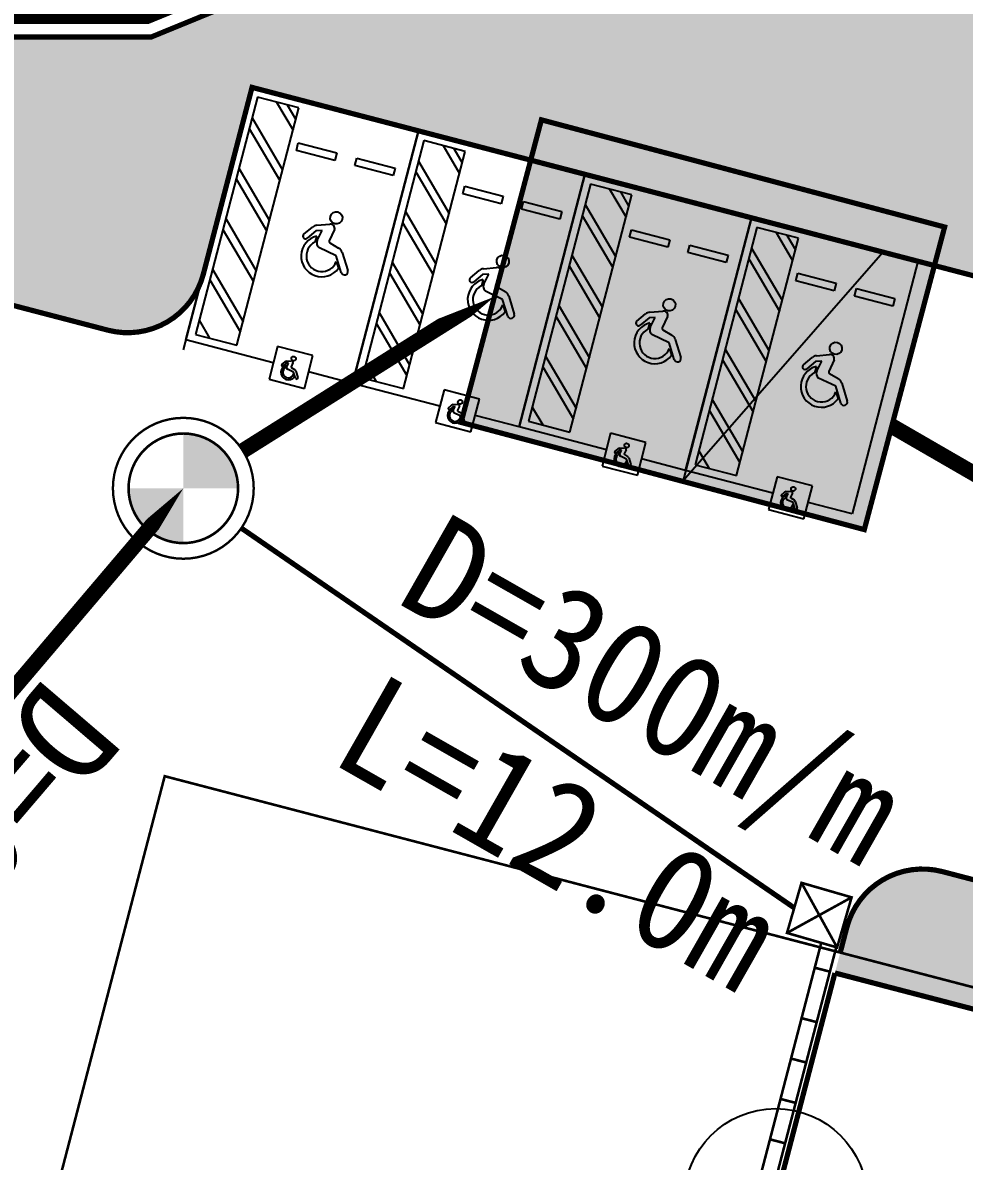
# Model space of a CAD drawing. Header units: inches. Extents: x 12 to 407, y 13 to 268.
# Drawn here: x 136.69 to 154.75, y 200.69 to 222.51 of the extents above; entities that cross this region are included whole.
import ezdxf
from ezdxf.enums import TextEntityAlignment as Align

# ---------------------------------------------------------------- set-up
doc = ezdxf.new("R2010")
doc.units = ezdxf.units.IN
doc.header["$MEASUREMENT"] = 0
for name, pattern in [('CENTER', [2, 1.25, -0.25, 0.25, -0.25]), ('DASHED', [0.75, 0.5, -0.25]), ('PHANTOM2', [12.5, 10, -0.5, 0.5, -0.5, 0.5, -0.5]), ('우수', [0.9500000000000001, 0.5, -0.05, -0.4])]:
    doc.linetypes.add(name, pattern=pattern)
for name, color, linetype in [('0우수', 140, '우수'), ('CAR', 7, 'Continuous'), ('CL_TEXT', 7, 'Continuous'), ('WID', 4, 'Continuous'), ('관경', 7, 'Continuous'), ('관길이', 1, 'Continuous'), ('도로레벨', 5, 'Continuous'), ('사업부지', 7, 'Continuous'), ('성토옹벽', 6, 'Continuous'), ('솔리드', 7, 'PHANTOM2'), ('우수맨', 5, 'Continuous'), ('지하2층외벽선', 2, 'Continuous')]:
    doc.layers.add(name, color=color, linetype=linetype)
doc.styles.add('style1', font='')
doc.styles.get('style1').set_extended_font_data('DotumChe')

msp = doc.modelspace()

# ---------------------------------------------------------------- hatches: boundary and pattern name
at = {"layer": '사업부지', "linetype": 'Continuous'}
h = msp.add_hatch(dxfattribs=at)
h.set_pattern_fill('AR-HBONE', color=8, scale=0.1, style=0)
h.set_pattern_definition([(45, (-264158.8776523433, -408058.6986066158), (0, 0.565685424949238), [1.200000000000001, -0.4000000000000004]), (135, (-264158.5948096327, -408058.4157639034), (0, 0.565685424949238), [1.2, -0.4])])
edge = h.paths.add_edge_path()
edge.add_arc((45.47571859145523, 388.575754541044), 167.8763729078396, 305.04704411984983, 307.70786931805213, ccw=False)
edge.add_arc((89.56666475916268, 329.0584846661211), 93.85116634003488, 299.4516781452446, 303.87560990241093, ccw=False)
edge.add_arc((89.56666477406384, 329.0584846065165), 93.85116628061864, 295.50433525870886, 299.4516781549341, ccw=False)
edge.add_arc((89.56666477406384, 329.0584845860274), 93.85116626187155, 289.5043640323259, 295.50433526433164, ccw=False)
edge.add_arc((125.4089279212988, 227.8675508397416), 13.50000000372458, 109.5043640286559, 179.571167186123)
edge.add_line((111.9093060233629, 227.9685912477569), (111.9092796930111, 218.3802172737912))
edge.add_line((111.9092796930111, 218.3802172737912), (111.9092796930111, 211.0684776679398))
edge.add_arc((122.4092796930111, 211.0684776707337), 10.5, 180, 229.9246559549909)
edge.add_arc((114.6837468632496, 201.8860954875843), 1.500000001419938, 3.923942131223157e-07, 49.92465644921941, ccw=False)
edge.add_line((116.1837468632496, 201.8860954968975), (116.1837468632496, 200.8096891996236))
edge.add_arc((122.4092796930111, 211.0684776781843), 12.00000000259576, 180.000000048914, 238.7485829148267, ccw=False)
edge.add_line((110.4092796930111, 211.0684776679398), (110.4092796930111, 227.9702817705245))
edge.add_line((110.4092796930111, 227.9702817705245), (110.4110088833606, 227.6177016683639))
edge.add_arc((125.4089279212988, 227.8675508434669), 15.00000000262144, 109.5043640337733, 180.9543976849643, ccw=False)
edge.add_arc((89.56666477406384, 329.0584846605332), 92.35116633281284, 289.5043640166975, 295.5043352487222)
edge.add_arc((89.56666477406384, 329.0584845897527), 92.35116626892258, 295.5043352676297, 299.451678163788)
edge.add_arc((89.56666477406384, 329.0584845199035), 92.35116620876262, 299.4516781848099, 303.8661131559016)
edge.add_arc((45.47571859145523, 388.5757547692181), 166.3763730910781, 305.0523343342352, 305.9903592438725)
edge.add_arc((45.47645177328945, 388.5747266859532), 166.375110389872, 305.990363001407, 306.3711597208951)
edge.add_arc((147.6972473599947, 249.7795984000684), 6.00000001322138, 85.62546798903571, 126.37116155438869, ccw=False)
at = {"layer": '솔리드', "linetype": 'Continuous'}
h = msp.add_hatch(dxfattribs=at)
h.set_pattern_fill('CROSS', color=8, scale=3, style=0)
h.set_pattern_definition([(0, (-296693.6057639145, -354742.0370339248), (0.75, 0.75), [0.375, -1.125]), (90, (-296693.4182639145, -354742.2245339248), (-0.7499999999999999, 0.75), [0.375, -1.125])])
edge = h.paths.add_edge_path()
edge.add_line((135.7213864532298, 222.2391814133287), (133.7300689831375, 221.4241814157128))
edge.add_line((133.7300689831375, 221.4241814157128), (131.2197207800693, 218.4764369361935))
edge.add_line((131.2197207800693, 218.4764369361935), (138.3254815817111, 216.6221968933958))
edge.add_arc((138.7042221552458, 218.0735946947959), 1.49999999998355, 255.3748733595067, 345.3748733595068)
edge.add_line((140.155619956646, 217.6948541212612), (141.0898467047139, 221.2749686981685))
edge.add_line((141.0898467047139, 221.2749686981685), (168.9645647151394, 214.0010933510628))
edge.add_line((168.9645647151394, 214.0010933510628), (168.0306385974166, 210.4221308402618))
edge.add_arc((169.4820363988167, 210.0433902668435), 1.499999999954156, 165.3748733638094, 255.3748733460374)
edge.add_line((169.1032958249327, 208.5919924655016), (169.4821543851633, 208.4918992481678))
edge.add_line((169.4821543851633, 208.4918992481678), (167.9671920910243, 202.6863080425089))
edge.add_line((167.9671920910243, 202.6863080425089), (154.3240527576183, 206.2464694337821))
edge.add_arc((153.9453121840836, 204.7950716323819), 1.49999999998355, 75.37487335950675, 165.3748733595068)
edge.add_line((152.4939143826834, 205.1738122059166), (152.2666700364555, 204.3029735171137))
edge.add_line((152.2666700364555, 204.3029735171137), (229.6745527786318, 184.1034762617917))
edge.add_line((229.6745527786318, 184.1034762617917), (232.3923772705368, 183.3952946763736))
edge.add_line((232.3923772705368, 183.3952946763736), (226.9971545772626, 190.7751397629752))
edge.add_line((226.9971545772626, 190.7751397629752), (227.8044279680237, 191.3653174248309))
edge.add_line((227.8044279680237, 191.3653174248309), (232.9894685700185, 184.2729695117002))
edge.add_line((232.9894685700185, 184.2729695117002), (251.176757025218, 179.5269459526305))
edge.add_line((251.176757025218, 179.5269459526305), (244.0569294228101, 152.2425616763201))
edge.add_line((244.0569294228101, 152.2425616763201), (244.2925573385203, 152.1810748520791))
edge.add_line((244.2925573385203, 152.1810748520791), (235.3795301461707, 118.0248463384476))
edge.add_line((235.3795301461707, 118.0248463384476), (241.523780884547, 116.4215114186652))
edge.add_line((241.523780884547, 116.4215114186652), (239.0240933716179, 106.8422858580732))
edge.add_line((239.0240933716179, 106.8422858580732), (232.8798426332417, 108.4456207779137))
edge.add_line((232.8798426332417, 108.4456207779137), (229.5974246870958, 95.86683973892536))
edge.add_line((229.5974246870958, 95.86683973892536), (225.3355701679595, 96.97896560504046))
edge.add_line((225.3355701679595, 96.97896560504046), (223.8088400423642, 91.1282780832978))
edge.add_line((223.8088400423642, 91.1282780832978), (224.3205176974645, 89.93321073056609))
edge.add_line((224.3205176974645, 89.93321073056609), (207.6296264035393, 82.78687199107549))
edge.add_line((207.6296264035393, 82.78687199107549), (197.9029318498563, 80.89225614828933))
edge.add_line((197.9029318498563, 80.89225614828933), (196.0110436099114, 80.24973714807015))
edge.add_line((196.0110436099114, 80.24973714807015), (180.5294668708577, 84.28963590606759))
edge.add_line((180.5294668708577, 84.28963590606759), (181.8395424527464, 89.31006720197797))
edge.add_line((181.8395424527464, 89.31006720197797), (181.4046306319999, 89.42355693732566))
edge.add_arc((177.9959655150653, 76.3609767368896), 13.49999997674929, 75.37487353076725, 135.1861170693452)
edge.add_arc((156.0045399410067, 98.20994023502749), 17.50000009944609, 223.5788865521241, 315.1862383782775, ccw=False)
edge.add_line((143.3270859801908, 86.14626896330333), (117.2695572799769, 113.5295721201244))
edge.add_arc((138.640123890282, 133.8654734467989), 29.5000000002327, 165.3748733599285, 223.5788823728236, ccw=False)
edge.add_line((110.0959671288495, 141.3140380595712), (119.7605278898611, 178.3502660749498))
edge.add_arc((111.5359403484965, 180.4964626582939), 8.499999999995753, 345.3748733597984, 56.78516630010513)
edge.add_line((116.1920689955352, 187.6077541037364), (116.1920689955352, 187.171181414348))
edge.add_line((116.1920689955352, 187.171181414348), (117.9410689786075, 181.3781814146921))
edge.add_line((117.9410689786075, 181.3781814146921), (116.3810689762233, 173.5291814152285))
edge.add_line((116.3810689762233, 173.5291814152285), (112.5470689848064, 166.197181414768))
edge.add_line((112.5470689848064, 166.197181414768), (105.7180689737199, 155.4601814141631))
edge.add_line((105.7180689737199, 155.4601814141631), (102.6590689733623, 143.5851814141631))
edge.add_line((102.6590689733623, 143.5851814141631), (103.1560689821838, 131.0721814148844))
edge.add_line((103.1560689821838, 131.0721814148844), (106.0240689828408, 123.7651814139233))
edge.add_line((106.0240689828408, 123.7651814139233), (119.4970689728855, 109.6021814140975))
edge.add_line((119.4970689728855, 109.6021814140975), (121.3050690010189, 106.3371814126283))
edge.add_line((121.3050690010189, 106.3371814126283), (125.2930689768166, 99.13518141380223))
edge.add_line((125.2930689768166, 99.13518141380223), (135.498068974621, 88.42318141397732))
edge.add_line((135.498068974621, 88.42318141397732), (143.599068985239, 81.93218141481225))
edge.add_line((143.599068985239, 81.93218141481225), (150.6230689749702, 74.86918141397359))
edge.add_line((150.6230689749702, 74.86918141397359), (152.2930689767002, 65.02718141490072))
edge.add_line((152.2930689767002, 65.02718141490072), (155.2140689954742, 63.85618141475311))
edge.add_line((155.2140689954742, 63.85618141475311), (158.4310689732431, 62.60018141382784))
edge.add_line((158.4310689732431, 62.60018141382784), (158.3550689831375, 74.5021814145282))
edge.add_line((158.3550689831375, 74.5021814145282), (160.5560689732431, 78.60918141530306))
edge.add_line((160.5560689732431, 78.60918141530306), (169.7570689782499, 80.60718141590655))
edge.add_line((169.7570689782499, 80.60718141590655), (175.5250689849256, 88.95218141285181))
edge.add_line((175.5250689849256, 88.95218141285181), (176.7910689875482, 84.80218141527325))
edge.add_line((176.7910689875482, 84.80218141527325), (174.8350689873098, 78.24618141354472))
edge.add_line((174.8350689873098, 78.24618141354472), (181.7630689755081, 74.04018141511074))
edge.add_line((181.7630689755081, 74.04018141511074), (181.1020689770578, 70.35018141382784))
edge.add_line((181.1020689770578, 70.35018141382784), (181.298068986833, 70.20118141455055))
edge.add_line((181.298068986833, 70.20118141455055), (237.5730689778923, 94.28518141341806))
edge.add_line((237.5730689778923, 94.28518141341806), (246.0360689923166, 115.9231814155489))
edge.add_line((246.0360689923166, 115.9231814155489), (245.393069000542, 128.7931814147294))
edge.add_line((245.393069000542, 128.7931814147294), (255.1140689864753, 184.4671814143792))
edge.add_line((255.1140689864753, 184.4671814143792), (247.2930689767002, 181.9591814149305))
edge.add_line((247.2930689767002, 181.9591814149305), (245.9290689842076, 183.5101814138604))
edge.add_line((245.9290689842076, 183.5101814138604), (240.2350689931538, 186.6101814146521))
edge.add_line((240.2350689931538, 186.6101814146521), (232.7250689731211, 189.3501814137696))
edge.add_line((232.7250689731211, 189.3501814137696), (225.5950689778895, 195.8901814147964))
edge.add_line((225.5950689778895, 195.8901814147964), (210.6550689943599, 200.0101814150246))
edge.add_line((210.6550689943599, 200.0101814150246), (190.2950689805205, 203.0201814137533))
edge.add_line((190.2950689805205, 203.0201814137533), (178.4650689825414, 202.180181412971))
edge.add_line((178.4650689825414, 202.180181412971), (177.4350689812911, 206.780181413588))
edge.add_line((177.4350689812911, 206.780181413588), (169.2950689957127, 218.5401814141794))
edge.add_line((169.2950689957127, 218.5401814141794), (150.1150689736007, 228.1301814150199))
edge.add_line((150.1150689736007, 228.1301814150199), (139.3863879426847, 223.7391814133287))
edge.add_line((139.3863879426847, 223.7391814133287), (132.0260689869522, 223.7391814133287))
edge.add_line((132.0260689869522, 223.7391814133287), (127.759068982303, 224.8931814143568))
edge.add_line((127.759068982303, 224.8931814143568), (124.3420689865945, 224.0401814151689))
edge.add_line((124.3420689865945, 224.0401814151689), (116.9190689936279, 225.9461814146623))
edge.add_line((116.9190689936279, 225.9461814146623), (116.1920689955352, 224.6771814143419))
edge.add_line((116.1920689955352, 224.6771814143419), (116.1920689955352, 203.0686903968588))
edge.add_line((116.1920689955352, 203.0686903968588), (116.1920689955352, 202.5171354952752))
edge.add_line((116.1920689955352, 202.5171354952752), (116.6839017012155, 202.5171354952752))
edge.add_line((116.6839017012155, 202.5171354952752), (116.6839017012155, 224.5434371447907))
edge.add_line((116.6839017012155, 224.5434371447907), (117.1616635627927, 225.3676709587005))
edge.add_line((117.1616635627927, 225.3676709587005), (124.2692918565356, 223.5426487928623))
edge.add_line((124.2692918565356, 223.5426487928623), (132.0162796642746, 223.2391814133287))
edge.add_line((132.0162796642746, 223.2391814133287), (138.9567082947235, 223.2391814133287))
edge.add_line((138.9567082947235, 223.2391814133287), (150.102668311016, 227.8009524621436))
edge.add_line((150.102668311016, 227.8009524621436), (169.092087748146, 218.3062618271349))
edge.add_line((169.092087748146, 218.3062618271349), (176.6954659879905, 207.3139288281807))
edge.add_line((176.6954659879905, 207.3139288281807), (175.8730393203789, 206.7450576860126))
edge.add_line((175.8730393203789, 206.7450576860126), (168.4155289741814, 217.5265069948643))
edge.add_line((168.4155289741814, 217.5265069948643), (150.0614031912176, 226.703551441328))
edge.add_line((150.0614031912176, 226.703551441328), (139.1534270353498, 222.2391814133287))
edge.add_line((139.1534270353498, 222.2391814133287), (135.7213864532298, 222.2391814133287))
at = {"layer": '솔리드'}
msp.add_hatch(color=152, dxfattribs=at).paths.add_polyline_path([(145.0980296477558, 214.8541764413956), (146.6384587758569, 220.6530623776041), (154.3703066908404, 218.5991568734887), (152.8298775627393, 212.8002709372802)])
at = {"layer": '우수맨', "linetype": 'ByBlock'}
h = msp.add_hatch(color=256, dxfattribs=at)
h.paths.add_polyline_path([(139.7720910390256, 213.5916354922363), (140.8220910360453, 213.5916354922363, 0.4142135624068053), (139.7720910390256, 214.641635489256)])
h.paths.add_polyline_path([(139.7720910390256, 212.5416354952165), (139.7720910390256, 213.5916354922363), (138.7220910420058, 213.5916354922363, 0.4142135624068291)])

# ---------------------------------------------------------------- linework, layer by layer
at = {"const_width": 0.1, "elevation": -23.50400000000002}
msp.add_lwpolyline([(145.0980296477558, 214.8541764413956), (146.6384587758569, 220.6530623776041), (154.3703066908404, 218.5991568734887), (152.8298775627393, 212.8002709372802)], close=True, dxfattribs=at)
at = {"color": 8, "elevation": -23.50400000000002, "flags": 128}
msp.add_lwpolyline([(149.3561048731556, 213.7437685363827), (153.184828383359, 218.1187972529576)], dxfattribs=at)
at = {"layer": '0우수', "color": 5, "linetype": 'DASHED', "const_width": 0.1, "elevation": -23.50400000000002}
msp.add_lwpolyline([(140.8851021646753, 212.8276287944307), (143.3584602215326, 211.1298361325887), (151.4866634136763, 205.5503755710804)], dxfattribs=at)
at = {"layer": '0우수', "color": 5, "linetype": 'ByBlock', "const_width": 0.05, "elevation": -23.50400000000002}
for points in [[(151.6257829831213, 206.0306314876204), (152.5862948162596, 205.7523923487304), (152.3080556773696, 204.7918805155921), (151.3475438442313, 205.0701196545403), (151.6257829831213, 206.0306314876204)], [(151.6257829831213, 206.0306314876204), (152.3080556773696, 204.7918805155921)], [(152.5862948162596, 205.7523923487304), (151.3475438442313, 205.0701196545403)], [(152.0038503839517, 204.8800020940969), (149.7082637016777, 196.0829264794727)], [(152.2921067041809, 204.7965005820868), (149.9227951472042, 195.7168988045439)], [(152.1699101829784, 204.3282228887681), (151.8796306227216, 204.4039710034401)], [(151.9174955012043, 203.3609272258025), (151.6272159409475, 203.4366753404745)], [(151.7155005286097, 202.5868483983347), (151.425220968353, 202.6625965130067)], [(151.5135055560734, 201.812769570867), (151.2232259958166, 201.888517685539)], [(151.3115105834788, 201.0386907433992), (151.0212310232221, 201.1144388580713)]]:
    msp.add_lwpolyline(points, dxfattribs=at)
at = {"layer": 'CAR', "color": 8}
for p, q in [((139.823351622885, 216.4346125428699, -23.50400000000002), (141.0858205494935, 221.2726053688227, -23.50400000000002)), ((141.0858205494935, 221.2726053688227, -23.50400000000002), (144.2788956662173, 220.4393759159855, -23.50400000000002)), ((139.7768793180351, 216.2434560982645, -23.50400000000002), (141.0393479617544, 221.0814489922038, -23.50400000000002)), ((141.1930862597421, 221.0895915179997, -23.50400000000002), (140.0063654687021, 216.5418782615586, -23.50400000000002)), ((141.986517046322, 220.8825466236583, -23.50400000000002), (141.1930862597421, 221.0895915179997, -23.50400000000002)), ((140.799796255282, 216.3348333672172, -23.50400000000002), (141.986517046322, 220.8825466236583, -23.50400000000002)), ((141.5604472409816, 220.9937290724617, -23.50400000000002), (141.875334592338, 220.4564767985273, -23.50400000000002)), ((141.7657058835377, 220.9401670546056, -23.50400000000002), (141.9288966126389, 220.6617354506295, -23.50400000000002)), ((141.0900169447179, 220.6946126032406, -23.50400000000002), (141.6764028273521, 219.6941368854157, -23.50400000000002)), ((141.0364549243588, 220.4893539511384, -23.50400000000002), (141.6228408069931, 219.4888782333717, -23.50400000000002)), ((144.2788956662173, 220.4393759159855, -23.50400000000002), (143.0164267396087, 215.6013830900326, -23.50400000000002)), ((143.0164267857092, 215.6013832811866, -23.50400000000002), (144.2788957123178, 220.4393761071394, -23.50400000000002)), ((144.2788957123178, 220.4393761071394, -23.50400000000002), (147.4719708290415, 219.6061466543022, -23.50400000000002)), ((141.9393377812578, 220.0680687677366, -23.50400000000002), (141.9772118491003, 220.2132085525216, -23.50400000000002)), ((141.9772118491003, 220.2132085525216, -23.50400000000002), (142.712586724467, 220.0213132845954, -23.50400000000002)), ((144.3861614225664, 220.2563622563164, -23.50400000000002), (143.1994406315264, 215.7086489998753, -23.50400000000002)), ((145.1795922091462, 220.049317361975, -23.50400000000002), (144.3861614225664, 220.2563622563164, -23.50400000000002)), ((144.7535224038058, 220.1604998107784, -23.50400000000002), (145.0684097551623, 219.623247536844, -23.50400000000002)), ((142.6747126566245, 219.8761734998104, -23.50400000000002), (141.9393377812578, 220.0680687677366, -23.50400000000002)), ((142.712586724467, 220.0213132845954, -23.50400000000002), (142.6747126566245, 219.8761734998104, -23.50400000000002)), ((143.9928714181062, 215.5016041055339, -23.50400000000002), (145.1795922091462, 220.049317361975, -23.50400000000002)), ((144.958781046362, 220.1069377929223, -23.50400000000002), (145.1219717754632, 219.8285061889462, -23.50400000000002)), ((140.8375231593729, 219.7270140380267, -23.50400000000002), (141.4239090420072, 218.7265383202018, -23.50400000000002)), ((143.0617520647122, 219.7751759903756, -23.50400000000002), (143.0996261325547, 219.9203157751606, -23.50400000000002)), ((143.7971269400789, 219.5832807224494, -23.50400000000002), (143.0617520647122, 219.7751759903756, -23.50400000000002)), ((143.0996261325547, 219.9203157751606, -23.50400000000002), (143.8350010079214, 219.7284205072344, -23.50400000000002)), ((143.8350010079214, 219.7284205072344, -23.50400000000002), (143.7971269400789, 219.5832807224494, -23.50400000000002)), ((144.2830921075422, 219.8613833415573, -23.50400000000002), (144.8694779901764, 218.8609076237324, -23.50400000000002)), ((140.7839611390721, 219.5217553859827, -23.50400000000002), (141.3703470216481, 218.5212796681578, -23.50400000000002)), ((144.2295300871831, 219.6561246894551, -23.50400000000002), (144.8159159698173, 218.6556489716884, -23.50400000000002)), ((146.2095019489991, 214.7681540195033, -23.50400000000002), (147.4719708756077, 219.6061468454561, -23.50400000000002)), ((147.4719708290415, 219.6061466543022, -23.50400000000002), (146.209501902433, 214.7681538283493, -23.50400000000002)), ((147.4719708756077, 219.6061468454561, -23.50400000000002), (150.6650459923314, 218.7729173926189, -23.50400000000002)), ((145.132412944082, 219.2348395060533, -23.50400000000002), (145.1702870119245, 219.3799792908383, -23.50400000000002)), ((145.1702870119245, 219.3799792908383, -23.50400000000002), (145.9056618872912, 219.1880840229121, -23.50400000000002)), ((147.5792365858563, 219.4231329946331, -23.50400000000002), (146.3925157948163, 214.875419738192, -23.50400000000002)), ((148.3726673724361, 219.2160881002917, -23.50400000000002), (147.5792365858563, 219.4231329946331, -23.50400000000002)), ((147.9465975670958, 219.3272705490951, -23.50400000000002), (148.2614849184522, 218.7900182751607, -23.50400000000002)), ((145.8677878194487, 219.0429442381271, -23.50400000000002), (145.132412944082, 219.2348395060533, -23.50400000000002)), ((145.9056618872912, 219.1880840229121, -23.50400000000002), (145.8677878194487, 219.0429442381271, -23.50400000000002)), ((146.2548272275365, 218.9419467286923, -23.50400000000002), (146.2927012953789, 219.0870865134773, -23.50400000000002)), ((146.2927012953789, 219.0870865134773, -23.50400000000002), (147.0280761707456, 218.8951912455511, -23.50400000000002)), ((147.1859465813961, 214.6683748438506, -23.50400000000002), (148.3726673724361, 219.2160881002917, -23.50400000000002)), ((148.1518562096519, 219.273708531239, -23.50400000000002), (148.3150469387531, 218.9952769272629, -23.50400000000002)), ((144.0305983221972, 218.8937847763434, -23.50400000000002), (144.6169842048314, 217.8933090585185, -23.50400000000002)), ((146.9902021029031, 218.7500514607661, -23.50400000000002), (146.2548272275365, 218.9419467286923, -23.50400000000002)), ((147.0280761707456, 218.8951912455511, -23.50400000000002), (146.9902021029031, 218.7500514607661, -23.50400000000002)), ((147.4761672708321, 219.028154079874, -23.50400000000002), (148.0625531534663, 218.0276783620491, -23.50400000000002)), ((140.5850293740862, 218.7594154728129, -23.50400000000002), (141.1714152566622, 217.7589397550462, -23.50400000000002)), ((142.3335168073302, 218.6329436132353, -23.50400000000002), (142.5823329368488, 218.654960995437, -23.50400000000002)), ((143.9770363018963, 218.6885261242994, -23.50400000000002), (144.5634221844723, 217.6880504064745, -23.50400000000002)), ((147.422605250473, 218.8228954277718, -23.50400000000002), (148.0089911331072, 217.8224197100051, -23.50400000000002)), ((149.402577112289, 213.93492475782, -23.50400000000002), (150.6650460388976, 218.7729175837728, -23.50400000000002)), ((150.6650459923314, 218.7729173926189, -23.50400000000002), (149.4025770657229, 213.934924566666, -23.50400000000002)), ((150.6650460388976, 218.7729175837728, -23.50400000000002), (153.8581211556213, 217.9396881309356, -23.50400000000002)), ((140.5314673537271, 218.5541568207689, -23.50400000000002), (141.1178532363613, 217.553681102944, -23.50400000000002)), ((142.0830817461595, 218.4592701170029, -23.50400000000002), (142.2507920911651, 218.5988283653412, -23.50400000000002)), ((142.3159729413221, 218.5229734892043, -23.50400000000002), (142.1470459687755, 218.3824028381048, -23.50400000000002)), ((142.3309166924212, 218.426111163061, -23.50400000000002), (142.2939494608784, 218.3062702435552, -23.50400000000002)), ((142.4352208351831, 218.5294713214523, -23.50400000000002), (142.3159729413221, 218.5229734892043, -23.50400000000002)), ((142.340260401985, 218.3377720865089, -23.50400000000002), (142.4352208351831, 218.5294713214523, -23.50400000000002)), ((142.6719016947084, 218.5502202916093, -23.50400000000002), (142.5690857680513, 218.3322253888025, -23.50400000000002)), ((148.3254881073719, 218.40161024437, -23.50400000000002), (148.3633621752144, 218.546750029155, -23.50400000000002)), ((148.3633621752144, 218.546750029155, -23.50400000000002), (149.0987370505811, 218.3548547612288, -23.50400000000002)), ((150.6185739806153, 218.5817610639049, -23.50400000000002), (149.356105336896, 213.7437681699655, -23.50400000000002)), ((150.7723117491462, 218.5899037329498, -23.50400000000002), (149.5855909581062, 214.0421904765087, -23.50400000000002)), ((151.565742535726, 218.3828588386084, -23.50400000000002), (150.7723117491462, 218.5899037329498, -23.50400000000002)), ((151.1396727303857, 218.4940412874118, -23.50400000000002), (151.4545600817421, 217.9567890134774, -23.50400000000002)), ((151.3449313729418, 218.4404792695557, -23.50400000000002), (151.508122102043, 218.1620476655796, -23.50400000000002)), ((142.701682909543, 218.0462739854836, -23.50400000000002), (142.3718797549138, 218.2033506950963, -23.50400000000002)), ((142.5810616902074, 218.2935388987087, -23.50400000000002), (142.75081968992, 218.1941488268919, -23.50400000000002)), ((149.0608629827386, 218.2097149764438, -23.50400000000002), (148.3254881073719, 218.40161024437, -23.50400000000002)), ((149.0987370505811, 218.3548547612288, -23.50400000000002), (149.0608629827386, 218.2097149764438, -23.50400000000002)), ((149.4479023908264, 218.108717467009, -23.50400000000002), (149.4857764586689, 218.253857251794, -23.50400000000002)), ((149.4857764586689, 218.253857251794, -23.50400000000002), (150.2211513340355, 218.0619619838678, -23.50400000000002)), ((150.379021744686, 213.8351455821673, -23.50400000000002), (151.565742535726, 218.3828588386084, -23.50400000000002)), ((150.669242434122, 218.1949248181907, -23.50400000000002), (151.2556283167562, 217.1944491003658, -23.50400000000002)), ((142.8010194207075, 217.7257995027019, -23.50400000000002), (142.701682909543, 218.0462739854836, -23.50400000000002)), ((142.8183066515833, 218.1091136513994, -23.50400000000002), (142.9251910323858, 217.7642886092206, -23.50400000000002)), ((147.2236734854871, 218.0605555146601, -23.50400000000002), (147.8100593681213, 217.0600797968352, -23.50400000000002)), ((150.183277266193, 217.9168221990828, -23.50400000000002), (149.4479023908264, 218.108717467009, -23.50400000000002)), ((150.2211513340355, 218.0619619838678, -23.50400000000002), (150.183277266193, 217.9168221990828, -23.50400000000002)), ((150.6156804137629, 217.9896661660885, -23.50400000000002), (151.2020662963971, 216.9891904483218, -23.50400000000002)), ((140.3325355887412, 217.7918169076572, -23.50400000000002), (140.9189214713754, 216.7913411898323, -23.50400000000002)), ((142.7060311281587, 217.9386240618321, -23.50400000000002), (142.7484218780066, 217.8078730192635, -23.50400000000002)), ((143.7781045369104, 217.9261862111296, -23.50400000000002), (144.3644904194864, 216.9257104933629, -23.50400000000002)), ((145.2761569089837, 217.6260408553196, -23.50400000000002), (145.4438672539893, 217.7655991036579, -23.50400000000002)), ((145.5265919701544, 217.799714351552, -23.50400000000002), (145.7754080996731, 217.8217317337537, -23.50400000000002)), ((147.1701114651862, 217.8552968626161, -23.50400000000002), (147.7564973477622, 216.8548211447912, -23.50400000000002)), ((153.8581211556213, 217.9396881309356, -23.50400000000002), (152.5956522290128, 213.1016953049827, -23.50400000000002)), ((140.2789735683821, 217.586558255555, -23.50400000000002), (140.8653594510163, 216.5860825377883, -23.50400000000002)), ((143.7245425165513, 217.7209275590856, -23.50400000000002), (144.3109283991855, 216.7204518412607, -23.50400000000002)), ((145.5090481041464, 217.689744227521, -23.50400000000002), (145.3401211315997, 217.5491735764215, -23.50400000000002)), ((145.5239918552454, 217.5928819013777, -23.50400000000002), (145.4870246237026, 217.4730409818719, -23.50400000000002)), ((145.6282959980074, 217.696242059769, -23.50400000000002), (145.5090481041464, 217.689744227521, -23.50400000000002)), ((145.5333355648092, 217.5045428248256, -23.50400000000002), (145.6282959980074, 217.696242059769, -23.50400000000002)), ((145.8649768575326, 217.716991029926, -23.50400000000002), (145.7621609308756, 217.4989961271192, -23.50400000000002)), ((151.5185632706618, 217.5683809826867, -23.50400000000002), (151.5564373385043, 217.7135207674717, -23.50400000000002)), ((152.2539381460285, 217.3764857147605, -23.50400000000002), (151.5185632706618, 217.5683809826867, -23.50400000000002)), ((151.5564373385043, 217.7135207674717, -23.50400000000002), (152.291812213871, 217.5216254995455, -23.50400000000002)), ((145.8947580723673, 217.2130447238003, -23.50400000000002), (145.5649549177381, 217.370121433413, -23.50400000000002)), ((145.7741368530317, 217.4603096370254, -23.50400000000002), (145.9438948527443, 217.3609195652086, -23.50400000000002)), ((152.291812213871, 217.5216254995455, -23.50400000000002), (152.2539381460285, 217.3764857147605, -23.50400000000002)), ((152.6409775541163, 217.2754882053257, -23.50400000000002), (152.6788516219588, 217.4206279901107, -23.50400000000002)), ((152.6788516219588, 217.4206279901107, -23.50400000000002), (153.4142264973254, 217.2287327221845, -23.50400000000002)), ((145.9940945835317, 216.8925702410186, -23.50400000000002), (145.8947580723673, 217.2130447238003, -23.50400000000002)), ((145.8991062909829, 217.1053948001488, -23.50400000000002), (145.9414970408309, 216.9746437575802, -23.50400000000002)), ((146.0113818144075, 217.2758843897161, -23.50400000000002), (146.11826619521, 216.9310593475373, -23.50400000000002)), ((150.416748648777, 217.2273262529768, -23.50400000000002), (151.0031345314112, 216.2268505351519, -23.50400000000002)), ((153.3763524294829, 217.0835929373995, -23.50400000000002), (152.6409775541163, 217.2754882053257, -23.50400000000002)), ((153.4142264973254, 217.2287327221845, -23.50400000000002), (153.3763524294829, 217.0835929373995, -23.50400000000002)), ((143.5256107515654, 216.9585876459739, -23.50400000000002), (144.1119966341996, 215.958111928149, -23.50400000000002)), ((146.9176176798412, 216.8876982974023, -23.50400000000002), (147.5040035624754, 215.8872225795774, -23.50400000000002)), ((146.9711797002003, 217.0929569494463, -23.50400000000002), (147.5575655827763, 216.0924812316796, -23.50400000000002)), ((148.4692320722736, 216.7928115936363, -23.50400000000002), (148.6369424172792, 216.9323698419746, -23.50400000000002)), ((148.7196671334443, 216.9664850898687, -23.50400000000002), (148.968483262963, 216.9885024720704, -23.50400000000002)), ((149.0580520208225, 216.8837617682427, -23.50400000000002), (148.9552360941655, 216.6657668654359, -23.50400000000002)), ((150.3631866284761, 217.0220676009328, -23.50400000000002), (150.9495725110521, 216.0215918831079, -23.50400000000002)), ((140.076978540141, 216.8124794034072, -23.50400000000002), (140.2769665979779, 216.4712651934376, -23.50400000000002)), ((143.4720487312063, 216.7533289938717, -23.50400000000002), (144.0584346138405, 215.752853276105, -23.50400000000002)), ((148.7021232674363, 216.8565149658377, -23.50400000000002), (148.5331962948896, 216.7159443147382, -23.50400000000002)), ((148.7170670185353, 216.7596526396944, -23.50400000000002), (148.6800997869925, 216.6398117201886, -23.50400000000002)), ((148.8213711612973, 216.8630127980857, -23.50400000000002), (148.7021232674363, 216.8565149658377, -23.50400000000002)), ((148.7264107280992, 216.6713135631423, -23.50400000000002), (148.8213711612973, 216.8630127980857, -23.50400000000002)), ((140.0063654687021, 216.5418782615586, -23.50400000000002), (140.799796255282, 216.3348333672172, -23.50400000000002)), ((149.0878332356572, 216.379815462117, -23.50400000000002), (148.758030081028, 216.5368921717297, -23.50400000000002)), ((148.9672120163216, 216.6270803753421, -23.50400000000002), (149.1369700160342, 216.5276903035253, -23.50400000000002)), ((149.2044569776974, 216.4426551280328, -23.50400000000002), (149.3113413584999, 216.097830085854, -23.50400000000002)), ((141.4972970628644, 215.9977983145643, -23.50400000000002), (139.823351622885, 216.4346125428699, -23.50400000000002)), ((141.5793575430637, 216.3122678482457, -23.50400000000002), (141.4152365826069, 215.6833287808247, -23.50400000000002)), ((142.2566765072172, 216.1355222067348, -23.50400000000002), (141.5793575430637, 216.3122678482457, -23.50400000000002)), ((149.1871697468216, 216.0593409793353, -23.50400000000002), (149.0878332356572, 216.379815462117, -23.50400000000002)), ((149.0921814542728, 216.2721655384655, -23.50400000000002), (149.1345722041208, 216.1414144958969, -23.50400000000002)), ((150.1642548634902, 216.259727687763, -23.50400000000002), (150.7506407460662, 215.2592519699963, -23.50400000000002)), ((141.6632029839441, 215.965118671257, -23.50400000000002), (141.7235787081065, 216.0153596406587, -23.50400000000002)), ((141.7533596059423, 216.027641129868, -23.50400000000002), (141.8429334126179, 216.0355673874863, -23.50400000000002)), ((142.0925555467604, 215.5065831393138, -23.50400000000002), (142.2566765072172, 216.1355222067348, -23.50400000000002)), ((146.7186859148553, 216.1253583842906, -23.50400000000002), (147.3050717974895, 215.1248826664657, -23.50400000000002)), ((150.1106928431311, 216.054469035719, -23.50400000000002), (150.6970787257653, 215.0539933178941, -23.50400000000002)), ((151.6623072355635, 215.959582331953, -23.50400000000002), (151.8300175805691, 216.0991405802913, -23.50400000000002)), ((151.8951984307262, 216.0232857041544, -23.50400000000002), (151.7262714581796, 215.8827150530549, -23.50400000000002)), ((152.0144463245872, 216.0297835364024, -23.50400000000002), (151.8951984307262, 216.0232857041544, -23.50400000000002)), ((151.9127422967342, 216.1332558281854, -23.50400000000002), (152.1615584262529, 216.1552732103871, -23.50400000000002)), ((151.9194858913891, 215.838084301459, -23.50400000000002), (152.0144463245872, 216.0297835364024, -23.50400000000002)), ((152.2511271841124, 216.0505325065594, -23.50400000000002), (152.1483112574554, 215.8325376037526, -23.50400000000002)), ((141.7470438141956, 215.9880518852285, -23.50400000000002), (141.6862301040439, 215.937446450828, -23.50400000000002)), ((141.752423564589, 215.9531814478239, -23.50400000000002), (141.7391153612173, 215.9100387168135, -23.50400000000002)), ((141.7899730559786, 215.9903911048448, -23.50400000000002), (141.7470438141956, 215.9880518852285, -23.50400000000002)), ((141.7557873000389, 215.9213793802908, -23.50400000000002), (141.7899730559786, 215.9903911048448, -23.50400000000002)), ((141.8858994027598, 215.8164400638914, -23.50400000000002), (141.767170267098, 215.8729876793357, -23.50400000000002)), ((141.8751781654194, 215.9978607340734, -23.50400000000002), (141.8381644318345, 215.9193825691025, -23.50400000000002)), ((141.8424757637897, 215.905455432671, -23.50400000000002), (141.9035886436816, 215.8696750067891, -23.50400000000002)), ((141.921660546772, 215.701069250076, -23.50400000000002), (141.8858994027598, 215.8164400638914, -23.50400000000002)), ((141.9278839499223, 215.839062343656, -23.50400000000002), (141.9663623269646, 215.7149253284576, -23.50400000000002)), ((143.0164267396087, 215.6013830900326, -23.50400000000002), (142.1746160270179, 215.8210526730534, -23.50400000000002)), ((143.2700537029652, 215.9792501417239, -23.50400000000002), (143.4700417608021, 215.6380359317543, -23.50400000000002)), ((146.6651238944962, 215.9200997321884, -23.50400000000002), (147.2515097771304, 214.9196240144217, -23.50400000000002)), ((151.9101421818252, 215.9264233780111, -23.50400000000002), (151.8731749502824, 215.8065824585053, -23.50400000000002)), ((152.1602871796115, 215.7938511136588, -23.50400000000002), (152.3300451793241, 215.694461041842, -23.50400000000002)), ((141.4152365826069, 215.6833287808247, -23.50400000000002), (142.0925555467604, 215.5065831393138, -23.50400000000002)), ((141.8874647614778, 215.7776860913862, -23.50400000000002), (141.9027254314044, 215.7306157160335, -23.50400000000002)), ((144.6903722256886, 215.164569052881, -23.50400000000002), (143.0164267857092, 215.6013832811866, -23.50400000000002)), ((143.1994406315264, 215.7086489998753, -23.50400000000002), (143.9928714181062, 215.5016041055339, -23.50400000000002)), ((152.2809083989471, 215.5465862004337, -23.50400000000002), (151.9511052443179, 215.7036629100464, -23.50400000000002)), ((152.3975321409873, 215.6094258663495, -23.50400000000002), (152.5044165217898, 215.2646008241707, -23.50400000000002)), ((144.7724327058879, 215.4790385865624, -23.50400000000002), (144.6083117454311, 214.8500995191414, -23.50400000000002)), ((145.4497516700415, 215.3022929450515, -23.50400000000002), (144.7724327058879, 215.4790385865624, -23.50400000000002)), ((152.3802449101115, 215.226111717652, -23.50400000000002), (152.2809083989471, 215.5465862004337, -23.50400000000002)), ((152.2852566175627, 215.4389362767822, -23.50400000000002), (152.3276473674107, 215.3081852342136, -23.50400000000002)), ((144.8562781467683, 215.1318894095737, -23.50400000000002), (144.9166538709308, 215.1821303789754, -23.50400000000002)), ((144.9401189770199, 215.1548226235452, -23.50400000000002), (144.8793052668682, 215.1042171891447, -23.50400000000002)), ((144.9830482188029, 215.1571618431615, -23.50400000000002), (144.9401189770199, 215.1548226235452, -23.50400000000002)), ((144.9464347687665, 215.1944118681847, -23.50400000000002), (145.0360085754421, 215.202338125803, -23.50400000000002)), ((144.9488624628632, 215.0881501186075, -23.50400000000002), (144.9830482188029, 215.1571618431615, -23.50400000000002)), ((145.0682533282436, 215.1646314723901, -23.50400000000002), (145.0312395946587, 215.0861533074192, -23.50400000000002)), ((145.2856307095847, 214.6733538776305, -23.50400000000002), (145.4497516700415, 215.3022929450515, -23.50400000000002)), ((146.4631288662551, 215.1460208800406, -23.50400000000002), (146.663116924092, 214.804806670071, -23.50400000000002)), ((149.9117610781452, 215.2921291226073, -23.50400000000002), (150.4981469607794, 214.2916534047824, -23.50400000000002)), ((144.9454987274132, 215.1199521861406, -23.50400000000002), (144.9321905240415, 215.0768094551302, -23.50400000000002)), ((145.0789745655841, 214.9832108022081, -23.50400000000002), (144.9602454299222, 215.0397584176524, -23.50400000000002)), ((145.035550926614, 215.0722261709877, -23.50400000000002), (145.0966638065058, 215.0364457451058, -23.50400000000002)), ((145.1147357095963, 214.8678399883927, -23.50400000000002), (145.0789745655841, 214.9832108022081, -23.50400000000002)), ((145.080539924302, 214.9444568297029, -23.50400000000002), (145.0958005942286, 214.8973864543502, -23.50400000000002)), ((145.1209591127465, 215.0058330819727, -23.50400000000002), (145.1594374897888, 214.8816960667743, -23.50400000000002)), ((146.209501902433, 214.7681538283493, -23.50400000000002), (145.3676911898422, 214.9878234113701, -23.50400000000002)), ((149.8581990577861, 215.0868704705051, -23.50400000000002), (150.4445849404203, 214.0863947527384, -23.50400000000002)), ((144.6083117454311, 214.8500995191414, -23.50400000000002), (145.2856307095847, 214.6733538776305, -23.50400000000002)), ((147.8834473889785, 214.3313397911977, -23.50400000000002), (146.2095019489991, 214.7681540195033, -23.50400000000002)), ((146.3925157948163, 214.875419738192, -23.50400000000002), (147.1859465813961, 214.6683748438506, -23.50400000000002)), ((147.9655078691778, 214.6458093248791, -23.50400000000002), (147.801386908721, 214.0168702574581, -23.50400000000002)), ((148.6428268333314, 214.4690636833682, -23.50400000000002), (147.9655078691778, 214.6458093248791, -23.50400000000002)), ((148.0493533100582, 214.2986601478904, -23.50400000000002), (148.1097290342207, 214.3489011172921, -23.50400000000002)), ((148.1331941403098, 214.3215933618619, -23.50400000000002), (148.0723804301581, 214.2709879274614, -23.50400000000002)), ((148.1385738907031, 214.2867229244573, -23.50400000000002), (148.1252656873314, 214.2435801934469, -23.50400000000002)), ((148.1761233820928, 214.3239325814782, -23.50400000000002), (148.1331941403098, 214.3215933618619, -23.50400000000002)), ((148.1395099320564, 214.3611826065014, -23.50400000000002), (148.229083738732, 214.3691088641197, -23.50400000000002)), ((148.1419376261531, 214.2549208569242, -23.50400000000002), (148.1761233820928, 214.3239325814782, -23.50400000000002)), ((148.2613284915335, 214.3314022107068, -23.50400000000002), (148.2243147579486, 214.2529240457359, -23.50400000000002)), ((148.4787058728746, 213.8401246159472, -23.50400000000002), (148.6428268333314, 214.4690636833682, -23.50400000000002)), ((149.6562040295451, 214.3127916183573, -23.50400000000002), (149.8561920873819, 213.9715774083877, -23.50400000000002)), ((148.272049728874, 214.1499815405248, -23.50400000000002), (148.1533205932121, 214.2065291559691, -23.50400000000002)), ((148.2286260899039, 214.2389969093044, -23.50400000000002), (148.2897389697957, 214.2032164834225, -23.50400000000002)), ((148.3078108728862, 214.0346107267094, -23.50400000000002), (148.272049728874, 214.1499815405248, -23.50400000000002)), ((148.2736150875919, 214.1112275680196, -23.50400000000002), (148.2888757575186, 214.0641571926669, -23.50400000000002)), ((148.3140342760364, 214.1726038202894, -23.50400000000002), (148.3525126530787, 214.048466805091, -23.50400000000002)), ((149.4025770657229, 213.934924566666, -23.50400000000002), (148.5607663531321, 214.1545941496868, -23.50400000000002)), ((149.5855909581062, 214.0421904765087, -23.50400000000002), (150.379021744686, 213.8351455821673, -23.50400000000002)), ((147.801386908721, 214.0168702574581, -23.50400000000002), (148.4787058728746, 213.8401246159472, -23.50400000000002)), ((151.0765225522684, 213.4981105295144, -23.50400000000002), (149.402577112289, 213.93492475782, -23.50400000000002)), ((151.1585830324677, 213.8125800631958, -23.50400000000002), (150.9944620720109, 213.1836409957748, -23.50400000000002)), ((151.8359019966213, 213.6358344216849, -23.50400000000002), (151.1585830324677, 213.8125800631958, -23.50400000000002)), ((151.6717810361645, 213.0068953542639, -23.50400000000002), (151.8359019966213, 213.6358344216849, -23.50400000000002)), ((151.2424284733481, 213.4654308862071, -23.50400000000002), (151.3028041975106, 213.5156718556088, -23.50400000000002)), ((151.3262693035997, 213.4883641001786, -23.50400000000002), (151.265455593448, 213.4377586657781, -23.50400000000002)), ((151.331649053993, 213.453493662774, -23.50400000000002), (151.3183408506213, 213.4103509317636, -23.50400000000002)), ((151.3691985453827, 213.4907033197949, -23.50400000000002), (151.3262693035997, 213.4883641001786, -23.50400000000002)), ((151.3325850953463, 213.5279533448181, -23.50400000000002), (151.4221589020219, 213.5358796024364, -23.50400000000002)), ((151.335012789443, 213.4216915952409, -23.50400000000002), (151.3691985453827, 213.4907033197949, -23.50400000000002)), ((151.4544036548234, 213.4981729490235, -23.50400000000002), (151.4173899212385, 213.4196947840526, -23.50400000000002)), ((151.4217012531938, 213.4057676476211, -23.50400000000002), (151.4828141330856, 213.3699872217392, -23.50400000000002)), ((150.9944620720109, 213.1836409957748, -23.50400000000002), (151.6717810361645, 213.0068953542639, -23.50400000000002)), ((151.4651248921639, 213.3167522788415, -23.50400000000002), (151.346395756502, 213.3732998942858, -23.50400000000002)), ((151.5008860361761, 213.2013814650261, -23.50400000000002), (151.4651248921639, 213.3167522788415, -23.50400000000002)), ((151.4666902508818, 213.2779983063363, -23.50400000000002), (151.4819509208085, 213.2309279309836, -23.50400000000002)), ((151.5071094393263, 213.3393745586061, -23.50400000000002), (151.5455878163687, 213.2152375434077, -23.50400000000002)), ((152.5956522290128, 213.1016953049827, -23.50400000000002), (151.753841516422, 213.3213648880035, -23.50400000000002))]:
    msp.add_line(p, q, dxfattribs=at)
for centre, major_axis, ratio, start_param, end_param in [((142.705716580944, 218.7739235807228, -23.50400000000002), (0.0833001163239445, 0.08330011632394449), 0.9999999762164218, 5.242530460380147, 11.52571576755973), ((142.3467384250018, 218.483527446994, -23.50400000000002), (0.1060660210175564, 0.1060660210175564), 0.9999999765471058, 0.8736568275117085, 1.479430882744153), ((142.5934447477687, 218.573795626419, -23.50400000000002), (0.05792792677409667, 0.05792792677409665), 0.9999999771523325, 5.205883117421555, 7.204641018053822), ((142.4276059633469, 218.0413140970184, -23.50400000000002), (0.280550883754867, 0.280550883754867), 0.9999999775058599, 1.031574980355319, 4.868745410175627), ((142.1150638574384, 218.4208364775538, -23.50400000000002), (0.03535534031316947, 0.03535534031316947), 0.9999999772088534, 1.479430882684028, 4.621023536273821), ((142.4276059633469, 218.0413140970184, -23.50400000000002), (0.2098402031681752, 0.2098402031681751), 0.9999999772992827, 1.252597556299838, 5.144441522275205), ((142.4401914116227, 218.2903488855943, -23.50400000000002), (0.0782149841331681, 0.0782149841331681), 0.9999999765832852, 1.913105690131142, 3.261334825316458), ((142.596219285135, 218.3194280353043, -23.50400000000002), (0.02121320415190409, 0.02121320415190409), 0.9999999811028178, 1.915488113783044, 3.397315543223042), ((142.6750317150493, 218.0647031438555, -23.50400000000002), (0.1060660209507261, 0.1060660209507261), 0.9999999779536712, 5.798362731404696, 6.538908196440048), ((145.8987917437682, 217.9406943190395, -23.50400000000002), (0.0833001163239445, 0.08330011632394449), 0.9999999762164218, 5.242530460380147, 11.52571576755973), ((142.8631052265175, 217.7450440559321, -23.50400000000002), (0.0459619423864696, 0.04596194238646959), 0.9999999774896625, 2.656770077150551, 5.798362730740344), ((145.5398135878261, 217.6502981853107, -23.50400000000002), (0.1060660210175564, 0.1060660210175564), 0.9999999765471058, 0.8736568275117085, 1.479430882744153), ((145.7865199105929, 217.7405663647357, -23.50400000000002), (0.05792792677409667, 0.05792792677409665), 0.9999999771523325, 5.205883117421555, 7.204641018053822), ((145.6206811261711, 217.2080848353351, -23.50400000000002), (0.280550883754867, 0.280550883754867), 0.9999999775058599, 1.031574980355319, 4.868745410175627), ((145.3081390202626, 217.5876072158705, -23.50400000000002), (0.03535534031316947, 0.03535534031316947), 0.9999999772088534, 1.479430882684028, 4.621023536273821), ((145.6206811261711, 217.2080848353351, -23.50400000000002), (0.2098402031681752, 0.2098402031681751), 0.9999999772992827, 1.252597556299838, 5.144441522275205), ((145.6332665744469, 217.457119623911, -23.50400000000002), (0.0782149841331681, 0.0782149841331681), 0.9999999765832852, 1.913105690131142, 3.261334825316458), ((145.7892944479593, 217.486198773621, -23.50400000000002), (0.02121320415190409, 0.02121320415190409), 0.9999999811028178, 1.915488113783044, 3.397315543223042), ((145.8681068778735, 217.2314738821722, -23.50400000000002), (0.1060660209507261, 0.1060660209507261), 0.9999999779536712, 5.798362731404696, 6.538908196440048), ((149.0918669070581, 217.1074650573562, -23.50400000000002), (0.0833001163239445, 0.08330011632394449), 0.9999999762164218, 5.242530460380147, 11.52571576755973), ((146.0561803893418, 216.9118147942488, -23.50400000000002), (0.0459619423864696, 0.04596194238646959), 0.9999999774896625, 2.656770077150551, 5.798362730740344), ((148.732888751116, 216.8170689236274, -23.50400000000002), (0.1060660210175564, 0.1060660210175564), 0.9999999765471058, 0.8736568275117085, 1.479430882744153), ((148.9795950738828, 216.9073371030524, -23.50400000000002), (0.05792792677409667, 0.05792792677409665), 0.9999999771523325, 5.205883117421555, 7.204641018053822), ((148.813756289461, 216.3748555736518, -23.50400000000002), (0.280550883754867, 0.280550883754867), 0.9999999775058599, 1.031574980355319, 4.868745410175627), ((148.5012141835525, 216.7543779541872, -23.50400000000002), (0.03535534031316947, 0.03535534031316947), 0.9999999772088534, 1.479430882684028, 4.621023536273821), ((148.8263417377368, 216.6238903622277, -23.50400000000002), (0.0782149841331681, 0.0782149841331681), 0.9999999765832852, 1.913105690131142, 3.261334825316458), ((148.9823696112492, 216.6529695119377, -23.50400000000002), (0.02121320415190409, 0.02121320415190409), 0.9999999811028178, 1.915488113783044, 3.397315543223042), ((148.813756289461, 216.3748555736518, -23.50400000000002), (0.2098402031681752, 0.2098402031681751), 0.9999999772992827, 1.252597556299838, 5.144441522275205), ((149.0611820411634, 216.3982446204889, -23.50400000000002), (0.1060660209507261, 0.1060660209507261), 0.9999999779536712, 5.798362731404696, 6.538908196440048), ((152.2849420703481, 216.2742357956729, -23.50400000000002), (0.0833001163239445, 0.08330011632394449), 0.9999999762164218, 5.242530460380147, 11.52571576755973), ((141.7581193883436, 215.9738513100444, -23.50400000000002), (0.03818376768869346, 0.03818376768869345), 0.9999999745639712, 0.8736568292560054, 1.479430883609443), ((141.8873515244688, 216.0783939181845, -23.50400000000002), (0.02998804184047951, 0.02998804184047951), 0.9999999785066443, 5.242530461589411, 11.525715768769), ((141.8469336644978, 216.0063478546351, -23.50400000000002), (0.02085405364649502, 0.02085405364649502), 0.9999999773659131, 5.205883116754954, 7.204641016208766), ((149.2492555526317, 216.0785855325655, -23.50400000000002), (0.0459619423864696, 0.04596194238646959), 0.9999999774896625, 2.656770077150551, 5.798362730740344), ((151.9259639144059, 215.9838396619441, -23.50400000000002), (0.1060660210175564, 0.1060660210175564), 0.9999999765471058, 0.8736568275117085, 1.479430882744153), ((152.1726702371727, 216.0741078413691, -23.50400000000002), (0.05792792677409667, 0.05792792677409665), 0.9999999771523325, 5.205883117421555, 7.204641018053822), ((141.7872317021595, 215.8146545040788, -23.50400000000002), (0.1009983181721732, 0.1009983181721732), 0.9999999772736455, 1.031574980762229, 4.868745409702477), ((141.6747165440231, 215.9512825610716, -23.50400000000002), (0.01272792252943191, 0.01272792252943191), 0.9999999761741301, 1.479430884152631, 4.621023537742424), ((141.7872317021595, 215.8146545040788, -23.50400000000002), (0.07554247315309134, 0.07554247315309134), 0.9999999771331934, 1.252597556875257, 5.144441521941876), ((141.7917624634922, 215.9043070279429, -23.50400000000002), (0.02815739428606708, 0.02815739428606707), 0.9999999773175869, 1.913105689765256, 3.26133482607657), ((141.8479324980055, 215.9147755218571, -23.50400000000002), (0.007636753523885762, 0.007636753523885761), 0.9999999771472575, 1.915488114522634, 3.397315541386898), ((141.8763049727188, 215.8230745609169, -23.50400000000002), (0.03818376754989687, 0.03818376754989686), 0.999999978197871, 5.798362731636384, 6.53890819603539), ((152.0068314527509, 215.5416263119685, -23.50400000000002), (0.280550883754867, 0.280550883754867), 0.9999999775058599, 1.031574980355319, 4.868745410175627), ((151.6942893468424, 215.9211486925039, -23.50400000000002), (0.03535534031316947, 0.03535534031316947), 0.9999999772088534, 1.479430882684028, 4.621023536273821), ((152.0068314527509, 215.5416263119685, -23.50400000000002), (0.2098402031681752, 0.2098402031681751), 0.9999999772992827, 1.252597556299838, 5.144441522275205), ((152.0194169010267, 215.7906611005444, -23.50400000000002), (0.0782149841331681, 0.0782149841331681), 0.9999999765832852, 1.913105690131142, 3.261334825316458), ((152.1754447745391, 215.8197402502544, -23.50400000000002), (0.02121320415190409, 0.02121320415190409), 0.9999999811028178, 1.915488113783044, 3.397315543223042), ((141.9440114368683, 215.7079972892668, -23.50400000000002), (0.01654629925886768, 0.01654629925886768), 0.9999999782026658, 2.656770078526106, 5.798362732115899), ((152.2542572044533, 215.5650153588056, -23.50400000000002), (0.1060660209507261, 0.1060660209507261), 0.9999999779536712, 5.798362731404696, 6.538908196440048), ((144.8677917068474, 215.1180532993883, -23.50400000000002), (0.01272792252943191, 0.01272792252943191), 0.9999999761741301, 1.479430884152631, 4.621023537742424), ((144.9511945511679, 215.1406220483611, -23.50400000000002), (0.03818376768869346, 0.03818376768869345), 0.9999999745639712, 0.8736568292560054, 1.479430883609443), ((145.0804266872931, 215.2451646565012, -23.50400000000002), (0.02998804184047951, 0.02998804184047951), 0.9999999785066443, 5.242530461589411, 11.525715768769), ((145.040008827322, 215.1731185929518, -23.50400000000002), (0.02085405364649502, 0.02085405364649502), 0.9999999773659131, 5.205883116754954, 7.204641016208766), ((152.4423307159216, 215.2453562708822, -23.50400000000002), (0.0459619423864696, 0.04596194238646959), 0.9999999774896625, 2.656770077150551, 5.798362730740344), ((144.9803068649837, 214.9814252423955, -23.50400000000002), (0.1009983181721732, 0.1009983181721732), 0.9999999772736455, 1.031574980762229, 4.868745409702477), ((144.9803068649837, 214.9814252423955, -23.50400000000002), (0.07554247315309134, 0.07554247315309134), 0.9999999771331934, 1.252597556875257, 5.144441521941876), ((144.9848376263164, 215.0710777662596, -23.50400000000002), (0.02815739428606708, 0.02815739428606707), 0.9999999773175869, 1.913105689765256, 3.26133482607657), ((145.0410076608298, 215.0815462601738, -23.50400000000002), (0.007636753523885762, 0.007636753523885761), 0.9999999771472575, 1.915488114522634, 3.397315541386898), ((145.069380135543, 214.9898452992336, -23.50400000000002), (0.03818376754989687, 0.03818376754989686), 0.999999978197871, 5.798362731636384, 6.53890819603539), ((145.1370865996926, 214.8747680275835, -23.50400000000002), (0.01654629925886768, 0.01654629925886768), 0.9999999782026658, 2.656770078526106, 5.798362732115899), ((148.1733820282736, 214.1481959807122, -23.50400000000002), (0.1009983181721732, 0.1009983181721732), 0.9999999772736455, 1.031574980762229, 4.868745409702477), ((148.0608668701373, 214.284824037705, -23.50400000000002), (0.01272792252943191, 0.01272792252943191), 0.9999999761741301, 1.479430884152631, 4.621023537742424), ((148.1442697144578, 214.3073927866778, -23.50400000000002), (0.03818376768869346, 0.03818376768869345), 0.9999999745639712, 0.8736568292560054, 1.479430883609443), ((148.273501850583, 214.4119353948179, -23.50400000000002), (0.02998804184047951, 0.02998804184047951), 0.9999999785066443, 5.242530461589411, 11.525715768769), ((148.2330839906119, 214.3398893312685, -23.50400000000002), (0.02085405364649502, 0.02085405364649502), 0.9999999773659131, 5.205883116754954, 7.204641016208766), ((148.1733820282736, 214.1481959807122, -23.50400000000002), (0.07554247315309134, 0.07554247315309134), 0.9999999771331934, 1.252597556875257, 5.144441521941876), ((148.1779127896064, 214.2378485045763, -23.50400000000002), (0.02815739428606708, 0.02815739428606707), 0.9999999773175869, 1.913105689765256, 3.26133482607657), ((148.2340828241197, 214.2483169984905, -23.50400000000002), (0.007636753523885762, 0.007636753523885761), 0.9999999771472575, 1.915488114522634, 3.397315541386898), ((148.2624552988329, 214.1566160375503, -23.50400000000002), (0.03818376754989687, 0.03818376754989686), 0.999999978197871, 5.798362731636384, 6.53890819603539), ((148.3301617629825, 214.0415387659002, -23.50400000000002), (0.01654629925886768, 0.01654629925886768), 0.9999999782026658, 2.656770078526106, 5.798362732115899), ((151.4665770138729, 213.5787061331346, -23.50400000000002), (0.02998804184047951, 0.02998804184047951), 0.9999999785066443, 5.242530461589411, 11.525715768769), ((151.3664571915635, 213.3149667190289, -23.50400000000002), (0.1009983181721732, 0.1009983181721732), 0.9999999772736455, 1.031574980762229, 4.868745409702477), ((151.2539420334272, 213.4515947760217, -23.50400000000002), (0.01272792252943191, 0.01272792252943191), 0.9999999761741301, 1.479430884152631, 4.621023537742424), ((151.3664571915635, 213.3149667190289, -23.50400000000002), (0.07554247315309134, 0.07554247315309134), 0.9999999771331934, 1.252597556875257, 5.144441521941876), ((151.3373448777477, 213.4741635249945, -23.50400000000002), (0.03818376768869346, 0.03818376768869345), 0.9999999745639712, 0.8736568292560054, 1.479430883609443), ((151.3709879528963, 213.404619242893, -23.50400000000002), (0.02815739428606708, 0.02815739428606707), 0.9999999773175869, 1.913105689765256, 3.26133482607657), ((151.4271579874096, 213.4150877368072, -23.50400000000002), (0.007636753523885762, 0.007636753523885761), 0.9999999771472575, 1.915488114522634, 3.397315541386898), ((151.4261591539018, 213.5066600695852, -23.50400000000002), (0.02085405364649502, 0.02085405364649502), 0.9999999773659131, 5.205883116754954, 7.204641016208766), ((151.4555304621229, 213.323386775867, -23.50400000000002), (0.03818376754989687, 0.03818376754989686), 0.999999978197871, 5.798362731636384, 6.53890819603539), ((151.5232369262724, 213.2083095042169, -23.50400000000002), (0.01654629925886768, 0.01654629925886768), 0.9999999782026658, 2.656770078526106, 5.798362732115899)]:
    msp.add_ellipse(centre, major_axis=major_axis, ratio=ratio, start_param=start_param, end_param=end_param, dxfattribs=at)
at = {"layer": 'CL_TEXT'}
msp.add_line((139.1534270353498, 222.2391814133287, -23.50400000000002), (117.6839017012155, 222.2391814133287, -23.50400000000002), dxfattribs=at)
at = {"layer": 'WID', "color": 8, "const_width": 0.1, "elevation": -23.50400000000002, "flags": 128}
for points in [[(152.2666700364555, 204.3029735171137), (149.9943056290851, 195.5948895795289)], [(232.3933092113932, 183.3940199227789), (152.2666700364555, 204.3029735171137)]]:
    msp.add_lwpolyline(points, dxfattribs=at)
at = {"layer": '관길이', "color": 4, "linetype": 'Continuous', "elevation": -23.50400000000002}
for points in [[(145.7379499040892, 217.2631315221795, 0, 1, 0), (143.1631512843071, 215.7235172628559, 0.3, 0.3, 0), (140.914995985315, 214.3101536088059, 0.3, 0.3, 0)], [(172.518949039257, 203.9309701204318, 0, 0.9999999999999999, 0), (169.8328547637559, 205.2669706979202, 0.2999999999999999, 0.2999999999999999, 0), (153.3568967673693, 214.7842143709556, 0.2999999999999999, 0.2999999999999999, 0)], [(139.7720910390256, 213.5916354922363, 0, 1, 0), (137.8302815533009, 211.3048526164628, 0.3, 0.3, 0), (128.5743230047285, 200.4045209083258, 0.3, 0.3, 0)]]:
    msp.add_lwpolyline(points, format="xyseb", dxfattribs=at)
at = {"layer": '도로레벨', "color": 8, "linetype": 'Continuous'}
msp.add_circle((151.1304878327412, 199.9489315482922, -23.50400000000002), 1.755, dxfattribs=at)
at = {"layer": '성토옹벽', "color": 7, "linetype": 'CENTER', "ltscale": 2, "const_width": 0.5, "elevation": -23.50400000000002, "flags": 128}
msp.add_lwpolyline([(176.2842526541556, 207.0294932571258), (168.7538083611637, 217.9163844109996), (150.0820357511168, 227.2522519517358), (139.0550676650366, 222.7391814133287), (132.0064903415971, 222.7391814133287), (124.1965147264766, 222.7391814133287), (117.1839017012155, 222.7391814133287), (117.1839017012155, 222.7391814133287), (117.1839017012155, 202.5171354952752)], dxfattribs=at)
at = {"layer": '성토옹벽', "color": 7, "linetype": 'Continuous', "ltscale": 10, "const_width": 0.1, "elevation": -23.50400000000002, "flags": 128}
msp.add_lwpolyline([(175.8730393203789, 206.7450576860126), (168.4155289741814, 217.5265069948643), (150.0614031912176, 226.703551441328), (139.1534270353498, 222.2391814133287), (131.9967010189196, 222.2391814133287), (124.1237375964176, 222.2391814133287), (117.6839017012155, 222.2391814133287), (117.6839017012155, 202.5171354952752)], dxfattribs=at)
at = {"layer": '솔리드', "color": 8, "linetype": 'Continuous', "const_width": 0.1, "elevation": -23.50400000000002}
msp.add_lwpolyline([(152.3676675248191, 204.6900129387639), (152.4939143826834, 205.1738122059166, -0.414213562373095), (154.3240527576183, 206.2464694337821), (167.9671920910243, 202.6863080425089), (169.4821543851633, 208.4918992481678), (169.1032958249327, 208.5919924655016, -0.4142135622922796), (168.0306385974166, 210.4221308402618), (168.9645647151394, 214.0010933510628), (141.0898467047139, 221.2749686981685), (140.155619956646, 217.6948541212612, -0.414213562373095), (138.3254815817111, 216.6221968933958), (133.630282483273, 217.8474036544928)], format="xyb", dxfattribs=at)
at = {"layer": '우수맨', "elevation": -23.50400000000002, "flags": 128}
for points, const_width in [([(138.4220910389906, 213.5916354922363, 1), (141.1220910390605, 213.5916354922363, 1)], 0.04500000000000001), ([(138.7220910420058, 213.5916354922363, 1), (140.8220910360453, 213.5916354922363, 1)], 0.05)]:
    msp.add_lwpolyline(points, format="xyb", close=True, dxfattribs=dict(at, const_width=const_width))
at = {"layer": '지하2층외벽선', "color": 8, "const_width": 0.05, "elevation": -23.50400000000002}
msp.add_lwpolyline([(218.8189870195113, 98.88738335798439), (132.8962365378741, 121.3088228672993), (135.294926575478, 130.5010090111307), (120.2003893286221, 134.4399105466571), (139.4151589984306, 208.0741595517745), (192.8265984871307, 194.1365079647064), (189.6704273849957, 182.0415261964797), (229.1484478763653, 171.7397837191372), (225.3357931850244, 157.1290457432758), (244.1072048884, 152.2306682014157), (232.3662483895662, 107.2373360148765), (218.8189870195113, 98.88738335798439)], dxfattribs=at)

# ---------------------------------------------------------------- texts
at = {"layer": '관경', "color": 7, "linetype": 'ByBlock', "style": 'style1'}
for s, rotation, p in [('D=300m/m', 330.3317400558927, (148.7984507937565, 209.7382968784211, -23.50400000000002)), ('D=600m/m', 229.4661229206783, (134.5343549729207, 205.4278590710153, -23.50400000000002))]:
    msp.add_text(s, height=2, rotation=rotation, dxfattribs=at).set_placement(p, align=Align.MIDDLE_CENTER)
at = {"layer": '관길이', "color": 7, "linetype": 'ByBlock', "style": 'style1'}
msp.add_text('L=12.0m', height=2, rotation=330.3317400558927, dxfattribs=at).set_placement((146.9710748113341, 206.997782647041, -23.50400000000002), align=Align.MIDDLE_CENTER)

doc.saveas('drawing.dxf')
